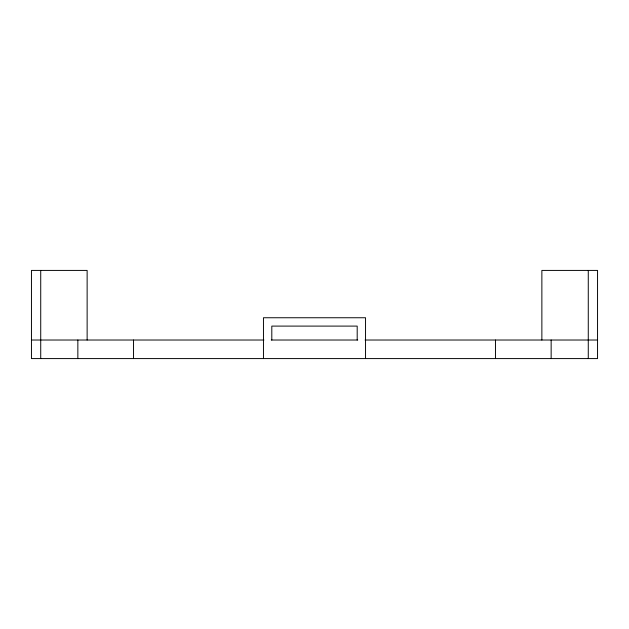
<?xml version="1.0" encoding="UTF-8"?>
<svg xmlns="http://www.w3.org/2000/svg" width="629" height="629" viewBox="0 0 629 629"><rect width="100%" height="100%" fill="white"/><g stroke="black" fill="none" stroke-linecap="round" stroke-linejoin="round"><path stroke-width="0.94" d="M31.45 340.022L263.921 340.022M271.256 340.022L357.744 340.022M365.079 340.022L597.55 340.022M588.272 270.415L588.272 358.585M551.146 340.022L551.146 358.585M541.868 340.022L541.868 270.415L597.55 270.415L597.55 358.585L31.45 358.585L31.45 270.415L87.132 270.415L87.132 340.022M495.463 340.022L495.463 358.585M365.543 358.585L365.543 317.747L263.457 317.747L263.457 358.585M357.193 340.022L357.193 326.097L271.807 326.097L271.807 340.022M133.537 340.022L133.537 358.585M77.854 340.022L77.854 358.585M40.728 270.415L40.728 358.585"/></g></svg>
